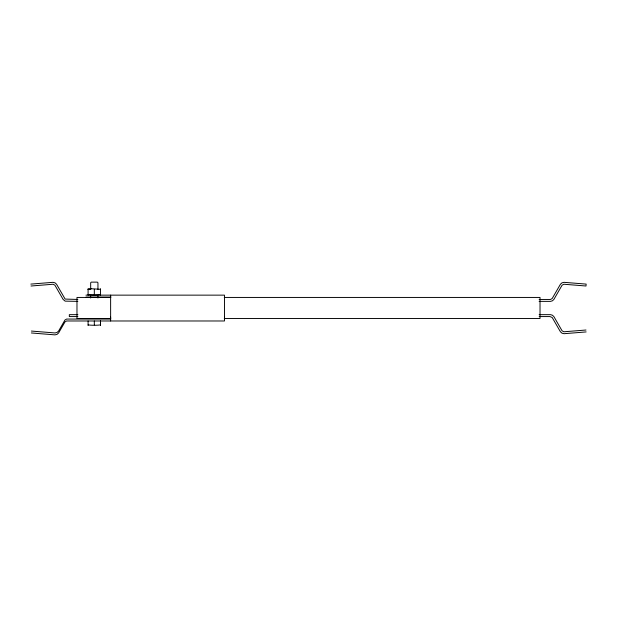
<?xml version="1.0" encoding="UTF-8"?>
<svg xmlns="http://www.w3.org/2000/svg" width="617" height="617" viewBox="0 0 617 617"><rect width="100%" height="100%" fill="white"/><g stroke="black" fill="none" stroke-linecap="round" stroke-linejoin="round"><path stroke-width="0.93" d="M88.092 325.475L88.092 320.979M88.092 295.142L88.092 288.733M100.532 295.142L100.532 288.733M110.628 317.146L110.628 320.979M224.472 317.146L224.472 320.979L66.621 320.979L64.962 321.935L58.592 332.964L57.026 334.383L54.967 334.869L31.382 332.972M91.208 288.733L88.092 289.311L91.208 288.733L100.532 289.311M100.532 294.571C96.391 295.088 92.249 295.073 88.092 294.587M100.532 325.475L100.532 320.979L100.532 324.897C96.391 325.421 92.249 325.398 88.092 324.912M30.85 284.098L52.946 282.331L54.998 282.817L56.563 284.236L65.124 299.075L77.85 299.453M31.004 286.01L53.093 284.236L54.905 285.193L63.135 299.453L65.14 301.135L77.85 301.366M585.996 330.018L563.907 331.784L562.095 330.835L553.865 316.575L552.431 315.225L550.549 314.662L539.15 314.662M586.15 331.923L564.054 333.697L562.002 333.203L560.437 331.792L552.207 317.531L550.071 316.575L539.15 316.575M85.94 295.142L224.472 295.142L224.472 319.058M85.94 297.055L110.967 297.055M110.667 297.44L76.978 297.44L76.978 318.488L110.667 318.488M224.264 297.44L540.022 297.44L540.022 318.488L224.264 318.488M539.111 299.453L550.549 299.453L552.207 298.489L560.437 284.236L562.002 282.817L564.054 282.331L586.15 284.098L585.996 286.01L563.907 284.236L562.095 285.193L553.865 299.453L552.431 300.803L550.549 301.366L539.111 301.366M77.889 314.662L69.32 314.662L69.32 316.575L77.889 316.575M31.382 331.059L54.967 332.956L57.026 332.47L58.592 331.051L64.962 320.022L66.621 319.058L110.628 319.058L110.628 295.142M97.949 289.404L97.949 282.709L97.332 282.131L91.293 282.131L90.676 282.709L90.676 289.404M97.949 296.098L97.949 298.011M94.316 289.311L94.316 294.571M94.316 320.979L94.316 324.897M90.676 296.098L90.676 298.011"/></g></svg>
